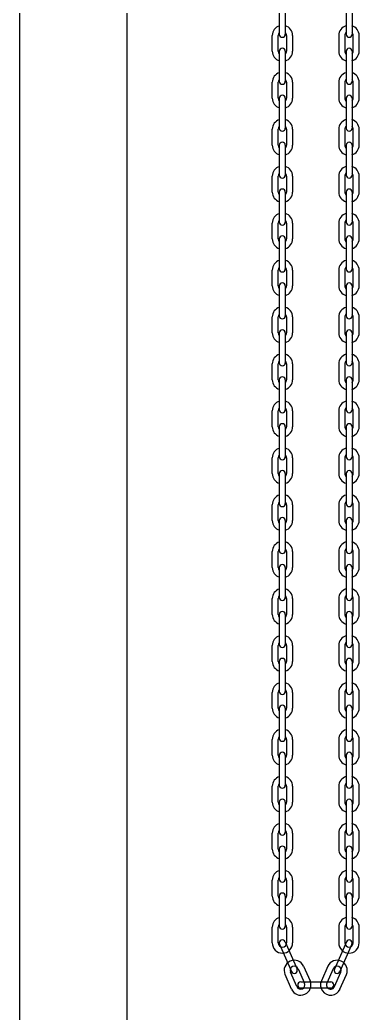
# Model space of a CAD drawing. Header units: millimetres. Extents: x 34479 to 326239, y 111570 to 168880.
# Drawn here: x 186612.9 to 186688.4, y 164262.1 to 164483 of the extents above; entities that cross this region are included whole.
import ezdxf

# ---------------------------------------------------------------- set-up
doc = ezdxf.new("R2010")
doc.units = ezdxf.units.MM
doc.header["$LTSCALE"] = 100
doc.header["$MEASUREMENT"] = 0
doc.layers.get('0').update_dxf_attribs({"linetype": 'CONTINUOUS'})
doc.layers.add('OHD Frame', color=2, linetype='CONTINUOUS')

msp = doc.modelspace()

# ---------------------------------------------------------------- linework, layer by layer
at = {"color": 3}
msp.add_line((186612.85, 163432.59, 0), (186612.85, 167289.71, 0), dxfattribs=at)
at = {"color": 7, "linetype": 'Continuous'}
for p, q in [((186670.61, 164486.4, 0), (186670.61, 164479.74, 0)), ((186671.94, 164486.4, 0), (186671.94, 164479.74, 0)), ((186685.48, 164486.4, 0), (186685.48, 164479.74, 0)), ((186686.82, 164486.4, 0), (186686.82, 164479.74, 0)), ((186669.04, 164475.97, 0), (186669.04, 164479.5, 0)), ((186670.38, 164475.97, 0), (186670.38, 164479.5, 0)), ((186672.24, 164479.5, 0), (186672.24, 164475.97, 0)), ((186673.58, 164479.5, 0), (186673.58, 164475.97, 0)), ((186683.85, 164479.5, 0), (186683.85, 164475.97, 0)), ((186685.18, 164479.5, 0), (186685.18, 164475.97, 0)), ((186687.05, 164475.97, 0), (186687.05, 164479.5, 0)), ((186688.38, 164475.97, 0), (186688.38, 164479.5, 0)), ((186670.61, 164475.97, 0), (186670.61, 164469.3, 0)), ((186670.61, 164475.97, 0), (186670.61, 164469.3, 0)), ((186671.94, 164475.97, 0), (186671.94, 164469.3, 0)), ((186671.94, 164475.97, 0), (186671.94, 164469.3, 0)), ((186685.48, 164475.97, 0), (186685.48, 164469.3, 0)), ((186685.48, 164475.97, 0), (186685.48, 164469.3, 0)), ((186686.82, 164475.97, 0), (186686.82, 164469.3, 0)), ((186686.82, 164475.97, 0), (186686.82, 164469.3, 0)), ((186669.04, 164465.54, 0), (186669.04, 164469.07, 0)), ((186670.38, 164465.54, 0), (186670.38, 164469.07, 0)), ((186672.24, 164469.07, 0), (186672.24, 164465.54, 0)), ((186673.58, 164469.07, 0), (186673.58, 164465.54, 0)), ((186683.85, 164469.07, 0), (186683.85, 164465.54, 0)), ((186685.18, 164469.07, 0), (186685.18, 164465.54, 0)), ((186687.05, 164465.54, 0), (186687.05, 164469.07, 0)), ((186688.38, 164465.54, 0), (186688.38, 164469.07, 0)), ((186670.61, 164465.54, 0), (186670.61, 164458.87, 0)), ((186671.94, 164465.54, 0), (186671.94, 164458.87, 0)), ((186685.48, 164465.54, 0), (186685.48, 164458.87, 0)), ((186686.82, 164465.54, 0), (186686.82, 164458.87, 0)), ((186669.04, 164455.1, 0), (186669.04, 164458.64, 0)), ((186670.38, 164455.1, 0), (186670.38, 164458.64, 0)), ((186672.24, 164458.64, 0), (186672.24, 164455.1, 0)), ((186673.58, 164458.64, 0), (186673.58, 164455.1, 0)), ((186683.85, 164458.64, 0), (186683.85, 164455.1, 0)), ((186685.18, 164458.64, 0), (186685.18, 164455.1, 0)), ((186687.05, 164455.1, 0), (186687.05, 164458.64, 0)), ((186688.38, 164455.1, 0), (186688.38, 164458.64, 0)), ((186670.61, 164455.1, 0), (186670.61, 164448.44, 0)), ((186671.94, 164455.1, 0), (186671.94, 164448.44, 0)), ((186685.48, 164455.1, 0), (186685.48, 164448.44, 0)), ((186686.82, 164455.1, 0), (186686.82, 164448.44, 0)), ((186669.04, 164444.67, 0), (186669.04, 164448.2, 0)), ((186670.38, 164444.67, 0), (186670.38, 164448.2, 0)), ((186672.24, 164448.2, 0), (186672.24, 164444.67, 0)), ((186673.58, 164448.2, 0), (186673.58, 164444.67, 0)), ((186683.85, 164448.2, 0), (186683.85, 164444.67, 0)), ((186685.18, 164448.2, 0), (186685.18, 164444.67, 0)), ((186687.05, 164444.67, 0), (186687.05, 164448.2, 0)), ((186688.38, 164444.67, 0), (186688.38, 164448.2, 0)), ((186670.61, 164444.67, 0), (186670.61, 164438, 0)), ((186671.94, 164444.67, 0), (186671.94, 164438, 0)), ((186685.48, 164444.67, 0), (186685.48, 164438, 0)), ((186686.82, 164444.67, 0), (186686.82, 164438, 0)), ((186669.04, 164434.24, 0), (186669.04, 164437.77, 0)), ((186670.38, 164434.24, 0), (186670.38, 164437.77, 0)), ((186672.24, 164437.77, 0), (186672.24, 164434.24, 0)), ((186673.58, 164437.77, 0), (186673.58, 164434.24, 0)), ((186683.85, 164437.77, 0), (186683.85, 164434.24, 0)), ((186685.18, 164437.77, 0), (186685.18, 164434.24, 0)), ((186687.05, 164434.24, 0), (186687.05, 164437.77, 0)), ((186688.38, 164434.24, 0), (186688.38, 164437.77, 0)), ((186670.61, 164434.24, 0), (186670.61, 164427.57, 0)), ((186671.94, 164434.24, 0), (186671.94, 164427.57, 0)), ((186685.48, 164434.24, 0), (186685.48, 164427.57, 0)), ((186686.82, 164434.24, 0), (186686.82, 164427.57, 0)), ((186669.04, 164423.8, 0), (186669.04, 164427.34, 0)), ((186670.38, 164423.8, 0), (186670.38, 164427.34, 0)), ((186672.24, 164427.34, 0), (186672.24, 164423.8, 0)), ((186673.58, 164427.34, 0), (186673.58, 164423.8, 0)), ((186683.85, 164427.34, 0), (186683.85, 164423.8, 0)), ((186685.18, 164427.34, 0), (186685.18, 164423.8, 0)), ((186687.05, 164423.8, 0), (186687.05, 164427.34, 0)), ((186688.38, 164423.8, 0), (186688.38, 164427.34, 0)), ((186670.61, 164423.8, 0), (186670.61, 164417.14, 0)), ((186671.94, 164423.8, 0), (186671.94, 164417.14, 0)), ((186685.48, 164423.8, 0), (186685.48, 164417.14, 0)), ((186686.82, 164423.8, 0), (186686.82, 164417.14, 0)), ((186669.04, 164413.37, 0), (186669.04, 164416.9, 0)), ((186670.38, 164413.37, 0), (186670.38, 164416.9, 0)), ((186672.24, 164416.9, 0), (186672.24, 164413.37, 0)), ((186673.58, 164416.9, 0), (186673.58, 164413.37, 0)), ((186683.85, 164416.9, 0), (186683.85, 164413.37, 0)), ((186685.18, 164416.9, 0), (186685.18, 164413.37, 0)), ((186687.05, 164413.37, 0), (186687.05, 164416.9, 0)), ((186688.38, 164413.37, 0), (186688.38, 164416.9, 0)), ((186670.61, 164413.37, 0), (186670.61, 164406.7, 0)), ((186671.94, 164413.37, 0), (186671.94, 164406.7, 0)), ((186685.48, 164413.37, 0), (186685.48, 164406.7, 0)), ((186686.82, 164413.37, 0), (186686.82, 164406.7, 0)), ((186669.04, 164402.94, 0), (186669.04, 164406.47, 0)), ((186670.38, 164402.94, 0), (186670.38, 164406.47, 0)), ((186672.24, 164406.47, 0), (186672.24, 164402.94, 0)), ((186673.58, 164406.47, 0), (186673.58, 164402.94, 0)), ((186683.85, 164406.47, 0), (186683.85, 164402.94, 0)), ((186685.18, 164406.47, 0), (186685.18, 164402.94, 0)), ((186687.05, 164402.94, 0), (186687.05, 164406.47, 0)), ((186688.38, 164402.94, 0), (186688.38, 164406.47, 0)), ((186670.61, 164402.94, 0), (186670.61, 164396.27, 0)), ((186671.94, 164402.94, 0), (186671.94, 164396.27, 0)), ((186685.48, 164402.94, 0), (186685.48, 164396.27, 0)), ((186686.82, 164402.94, 0), (186686.82, 164396.27, 0)), ((186669.04, 164392.5, 0), (186669.04, 164396.04, 0)), ((186670.38, 164392.5, 0), (186670.38, 164396.04, 0)), ((186672.24, 164396.04, 0), (186672.24, 164392.5, 0)), ((186673.58, 164396.04, 0), (186673.58, 164392.5, 0)), ((186683.85, 164396.04, 0), (186683.85, 164392.5, 0)), ((186685.18, 164396.04, 0), (186685.18, 164392.5, 0)), ((186687.05, 164392.5, 0), (186687.05, 164396.04, 0)), ((186688.38, 164392.5, 0), (186688.38, 164396.04, 0)), ((186670.61, 164392.5, 0), (186670.61, 164385.84, 0)), ((186671.94, 164392.5, 0), (186671.94, 164385.84, 0)), ((186685.48, 164392.5, 0), (186685.48, 164385.84, 0)), ((186686.82, 164392.5, 0), (186686.82, 164385.84, 0)), ((186669.04, 164382.07, 0), (186669.04, 164385.6, 0)), ((186670.38, 164382.07, 0), (186670.38, 164385.6, 0)), ((186672.24, 164385.6, 0), (186672.24, 164382.07, 0)), ((186673.58, 164385.6, 0), (186673.58, 164382.07, 0)), ((186683.85, 164385.6, 0), (186683.85, 164382.07, 0)), ((186685.18, 164385.6, 0), (186685.18, 164382.07, 0)), ((186687.05, 164382.07, 0), (186687.05, 164385.6, 0)), ((186688.38, 164382.07, 0), (186688.38, 164385.6, 0)), ((186670.61, 164382.07, 0), (186670.61, 164375.4, 0)), ((186671.94, 164382.07, 0), (186671.94, 164375.4, 0)), ((186685.48, 164382.07, 0), (186685.48, 164375.4, 0)), ((186686.82, 164382.07, 0), (186686.82, 164375.4, 0)), ((186669.04, 164371.64, 0), (186669.04, 164375.17, 0)), ((186670.38, 164371.64, 0), (186670.38, 164375.17, 0)), ((186672.24, 164375.17, 0), (186672.24, 164371.64, 0)), ((186673.58, 164375.17, 0), (186673.58, 164371.64, 0)), ((186683.85, 164375.17, 0), (186683.85, 164371.64, 0)), ((186685.18, 164375.17, 0), (186685.18, 164371.64, 0)), ((186687.05, 164371.64, 0), (186687.05, 164375.17, 0)), ((186688.38, 164371.64, 0), (186688.38, 164375.17, 0)), ((186670.61, 164371.64, 0), (186670.61, 164364.97, 0)), ((186671.94, 164371.64, 0), (186671.94, 164364.97, 0)), ((186685.48, 164371.64, 0), (186685.48, 164364.97, 0)), ((186686.82, 164371.64, 0), (186686.82, 164364.97, 0)), ((186669.04, 164361.2, 0), (186669.04, 164364.74, 0)), ((186670.38, 164361.2, 0), (186670.38, 164364.74, 0)), ((186672.24, 164364.74, 0), (186672.24, 164361.2, 0)), ((186673.58, 164364.74, 0), (186673.58, 164361.2, 0)), ((186683.85, 164364.74, 0), (186683.85, 164361.2, 0)), ((186685.18, 164364.74, 0), (186685.18, 164361.2, 0)), ((186687.05, 164361.2, 0), (186687.05, 164364.74, 0)), ((186688.38, 164361.2, 0), (186688.38, 164364.74, 0)), ((186670.61, 164361.2, 0), (186670.61, 164354.54, 0)), ((186671.94, 164361.2, 0), (186671.94, 164354.54, 0)), ((186685.48, 164361.2, 0), (186685.48, 164354.54, 0)), ((186686.82, 164361.2, 0), (186686.82, 164354.54, 0)), ((186669.04, 164350.77, 0), (186669.04, 164354.3, 0)), ((186669.04, 164350.77, 0), (186669.04, 164354.3, 0)), ((186670.38, 164350.77, 0), (186670.38, 164354.3, 0)), ((186670.38, 164350.77, 0), (186670.38, 164354.3, 0)), ((186672.24, 164354.3, 0), (186672.24, 164350.77, 0)), ((186672.24, 164354.3, 0), (186672.24, 164350.77, 0)), ((186673.58, 164354.3, 0), (186673.58, 164350.77, 0)), ((186673.58, 164354.3, 0), (186673.58, 164350.77, 0)), ((186683.85, 164354.3, 0), (186683.85, 164350.77, 0)), ((186683.85, 164354.3, 0), (186683.85, 164350.77, 0)), ((186685.18, 164354.3, 0), (186685.18, 164350.77, 0)), ((186685.18, 164354.3, 0), (186685.18, 164350.77, 0)), ((186687.05, 164350.77, 0), (186687.05, 164354.3, 0)), ((186687.05, 164350.77, 0), (186687.05, 164354.3, 0)), ((186688.38, 164350.77, 0), (186688.38, 164354.3, 0)), ((186688.38, 164350.77, 0), (186688.38, 164354.3, 0)), ((186670.61, 164350.77, 0), (186670.61, 164344.1, 0)), ((186670.61, 164350.77, 0), (186670.61, 164344.1, 0)), ((186671.94, 164350.77, 0), (186671.94, 164344.1, 0)), ((186671.94, 164350.77, 0), (186671.94, 164344.1, 0)), ((186685.48, 164350.77, 0), (186685.48, 164344.1, 0)), ((186685.48, 164350.77, 0), (186685.48, 164344.1, 0)), ((186686.82, 164350.77, 0), (186686.82, 164344.1, 0)), ((186686.82, 164350.77, 0), (186686.82, 164344.1, 0)), ((186669.04, 164340.34, 0), (186669.04, 164343.87, 0)), ((186670.38, 164340.34, 0), (186670.38, 164343.87, 0)), ((186672.24, 164343.87, 0), (186672.24, 164340.34, 0)), ((186673.58, 164343.87, 0), (186673.58, 164340.34, 0)), ((186683.85, 164343.87, 0), (186683.85, 164340.34, 0)), ((186685.18, 164343.87, 0), (186685.18, 164340.34, 0)), ((186687.05, 164340.34, 0), (186687.05, 164343.87, 0)), ((186688.38, 164340.34, 0), (186688.38, 164343.87, 0)), ((186670.61, 164340.34, 0), (186670.61, 164333.67, 0)), ((186671.94, 164340.34, 0), (186671.94, 164333.67, 0)), ((186685.48, 164340.34, 0), (186685.48, 164333.67, 0)), ((186686.82, 164340.34, 0), (186686.82, 164333.67, 0)), ((186669.04, 164329.9, 0), (186669.04, 164333.44, 0)), ((186670.38, 164329.9, 0), (186670.38, 164333.44, 0)), ((186672.24, 164333.44, 0), (186672.24, 164329.9, 0)), ((186673.58, 164333.44, 0), (186673.58, 164329.9, 0)), ((186683.85, 164333.44, 0), (186683.85, 164329.9, 0)), ((186685.18, 164333.44, 0), (186685.18, 164329.9, 0)), ((186687.05, 164329.9, 0), (186687.05, 164333.44, 0)), ((186688.38, 164329.9, 0), (186688.38, 164333.44, 0)), ((186670.61, 164329.9, 0), (186670.61, 164323.24, 0)), ((186671.94, 164329.9, 0), (186671.94, 164323.24, 0)), ((186685.48, 164329.9, 0), (186685.48, 164323.24, 0)), ((186686.82, 164329.9, 0), (186686.82, 164323.24, 0)), ((186669.04, 164319.47, 0), (186669.04, 164323, 0)), ((186670.38, 164319.47, 0), (186670.38, 164323, 0)), ((186672.24, 164323, 0), (186672.24, 164319.47, 0)), ((186673.58, 164323, 0), (186673.58, 164319.47, 0)), ((186683.85, 164323, 0), (186683.85, 164319.47, 0)), ((186685.18, 164323, 0), (186685.18, 164319.47, 0)), ((186687.05, 164319.47, 0), (186687.05, 164323, 0)), ((186688.38, 164319.47, 0), (186688.38, 164323, 0)), ((186670.61, 164319.47, 0), (186670.61, 164312.8, 0)), ((186671.94, 164319.47, 0), (186671.94, 164312.8, 0)), ((186685.48, 164319.47, 0), (186685.48, 164312.8, 0)), ((186686.82, 164319.47, 0), (186686.82, 164312.8, 0)), ((186669.04, 164309.04, 0), (186669.04, 164312.57, 0)), ((186670.38, 164309.04, 0), (186670.38, 164312.57, 0)), ((186672.24, 164312.57, 0), (186672.24, 164309.04, 0)), ((186673.58, 164312.57, 0), (186673.58, 164309.04, 0)), ((186683.85, 164312.57, 0), (186683.85, 164309.04, 0)), ((186685.18, 164312.57, 0), (186685.18, 164309.04, 0)), ((186687.05, 164309.04, 0), (186687.05, 164312.57, 0)), ((186688.38, 164309.04, 0), (186688.38, 164312.57, 0)), ((186670.61, 164309.04, 0), (186670.61, 164302.37, 0)), ((186671.94, 164309.04, 0), (186671.94, 164302.37, 0)), ((186685.48, 164309.04, 0), (186685.48, 164302.37, 0)), ((186686.82, 164309.04, 0), (186686.82, 164302.37, 0)), ((186669.04, 164298.6, 0), (186669.04, 164302.14, 0)), ((186670.38, 164298.6, 0), (186670.38, 164302.14, 0)), ((186672.24, 164302.14, 0), (186672.24, 164298.6, 0)), ((186673.58, 164302.14, 0), (186673.58, 164298.6, 0)), ((186683.85, 164302.14, 0), (186683.85, 164298.6, 0)), ((186685.18, 164302.14, 0), (186685.18, 164298.6, 0)), ((186687.05, 164298.6, 0), (186687.05, 164302.14, 0)), ((186688.38, 164298.6, 0), (186688.38, 164302.14, 0)), ((186670.61, 164298.6, 0), (186670.61, 164291.94, 0)), ((186671.94, 164298.6, 0), (186671.94, 164291.94, 0)), ((186685.48, 164298.6, 0), (186685.48, 164291.94, 0)), ((186686.82, 164298.6, 0), (186686.82, 164291.94, 0)), ((186669.04, 164288.17, 0), (186669.04, 164291.7, 0)), ((186670.38, 164288.17, 0), (186670.38, 164291.7, 0)), ((186672.24, 164291.7, 0), (186672.24, 164288.17, 0)), ((186673.58, 164291.7, 0), (186673.58, 164288.17, 0)), ((186683.85, 164291.7, 0), (186683.85, 164288.17, 0)), ((186685.18, 164291.7, 0), (186685.18, 164288.17, 0)), ((186687.05, 164288.17, 0), (186687.05, 164291.7, 0)), ((186688.38, 164288.17, 0), (186688.38, 164291.7, 0)), ((186670.61, 164288.17, 0), (186670.61, 164281.5, 0)), ((186671.94, 164288.17, 0), (186671.94, 164281.5, 0)), ((186685.48, 164288.17, 0), (186685.48, 164281.5, 0)), ((186686.82, 164288.17, 0), (186686.82, 164281.5, 0)), ((186669.04, 164277.74, 0), (186669.04, 164281.27, 0)), ((186670.38, 164277.74, 0), (186670.38, 164281.27, 0)), ((186672.24, 164281.27, 0), (186672.24, 164277.74, 0)), ((186673.58, 164281.27, 0), (186673.58, 164277.74, 0)), ((186683.85, 164281.27, 0), (186683.85, 164277.74, 0)), ((186685.18, 164281.27, 0), (186685.18, 164277.74, 0)), ((186687.05, 164277.74, 0), (186687.05, 164281.27, 0)), ((186688.38, 164277.74, 0), (186688.38, 164281.27, 0)), ((186670.67, 164277.47, 0), (186673.34, 164271.36, 0)), ((186670.67, 164277.47, 0), (186673.34, 164271.36, 0)), ((186671.89, 164278, 0), (186674.56, 164271.89, 0)), ((186671.89, 164278, 0), (186674.56, 164271.89, 0)), ((186685.54, 164278, 0), (186682.87, 164271.89, 0)), ((186686.76, 164277.47, 0), (186684.09, 164271.36, 0)), ((186674.8, 164272.01, 0), (186676.23, 164268.78, 0)), ((186676.02, 164272.55, 0), (186677.45, 164269.32, 0)), ((186681.41, 164272.55, 0), (186679.98, 164269.32, 0)), ((186682.63, 164272.01, 0), (186681.2, 164268.78, 0)), ((186673.31, 164267.48, 0), (186671.88, 164270.71, 0)), ((186674.53, 164268.02, 0), (186673.09, 164271.25, 0)), ((186682.9, 164268.02, 0), (186684.34, 164271.25, 0)), ((186684.12, 164267.48, 0), (186685.55, 164270.71, 0)), ((186675.38, 164269.06, 0), (186682.05, 164269.06, 0)), ((186675.38, 164269.06, 0), (186682.05, 164269.06, 0)), ((186675.38, 164267.73, 0), (186682.05, 164267.73, 0)), ((186675.38, 164267.73, 0), (186682.05, 164267.73, 0))]:
    msp.add_line(p, q, dxfattribs=at)
for centre, radius, start, end in [((186671.28, 164479.5, 0), 2.23, 106.4768, 180), ((186671.34, 164479.5, 0), 2.23, 0, 73.5232), ((186686.08, 164479.5, 0), 2.23, 106.4768, 180), ((186686.15, 164479.5, 0), 2.23, 0, 73.5232), ((186671.28, 164479.5, 0), 0.9, 134.9422, 180), ((186671.28, 164479.74, 0), 0.667, 180, 0), ((186671.34, 164479.5, 0), 0.9, 0, 45.0578), ((186686.08, 164479.5, 0), 0.9, 134.9422, 180), ((186686.15, 164479.74, 0), 0.667, 180, 0), ((186686.15, 164479.5, 0), 0.9, 0, 45.0578), ((186671.28, 164475.97, 0), 2.23, 180, 253.5232), ((186671.28, 164475.97, 0), 0.9, 180, 225.0578), ((186671.28, 164475.97, 0), 0.667, 0, 180), ((186671.28, 164475.97, 0), 0.667, 0, 180), ((186671.34, 164475.97, 0), 2.23, 286.4768, 0), ((186671.34, 164475.97, 0), 0.9, 314.9422, 0), ((186686.08, 164475.97, 0), 2.23, 180, 253.5232), ((186686.08, 164475.97, 0), 0.9, 180, 225.0578), ((186686.15, 164475.97, 0), 0.667, 0, 180), ((186686.15, 164475.97, 0), 0.667, 0, 180), ((186686.15, 164475.97, 0), 2.23, 286.4768, 0), ((186686.15, 164475.97, 0), 0.9, 314.9422, 0), ((186671.28, 164469.07, 0), 2.23, 106.4768, 180), ((186671.34, 164469.07, 0), 2.23, 0, 73.5232), ((186686.08, 164469.07, 0), 2.23, 106.4768, 180), ((186686.15, 164469.07, 0), 2.23, 0, 73.5232), ((186671.28, 164469.07, 0), 0.9, 134.9422, 180), ((186671.28, 164469.3, 0), 0.667, 180, 0), ((186671.28, 164469.3, 0), 0.667, 180, 0), ((186671.34, 164469.07, 0), 0.9, 0, 45.0578), ((186686.08, 164469.07, 0), 0.9, 134.9422, 180), ((186686.15, 164469.3, 0), 0.667, 180, 0), ((186686.15, 164469.3, 0), 0.667, 180, 0), ((186686.15, 164469.07, 0), 0.9, 0, 45.0578), ((186671.28, 164465.54, 0), 0.667, 0, 180), ((186686.15, 164465.54, 0), 0.667, 0, 180), ((186671.28, 164465.54, 0), 2.23, 180, 253.5232), ((186671.28, 164465.54, 0), 0.9, 180, 225.0578), ((186671.34, 164465.54, 0), 2.23, 286.4768, 0), ((186671.34, 164465.54, 0), 0.9, 314.9422, 0), ((186686.08, 164465.54, 0), 2.23, 180, 253.5232), ((186686.08, 164465.54, 0), 0.9, 180, 225.0578), ((186686.15, 164465.54, 0), 2.23, 286.4768, 0), ((186686.15, 164465.54, 0), 0.9, 314.9422, 0), ((186671.28, 164458.64, 0), 2.23, 106.4768, 180), ((186671.34, 164458.64, 0), 2.23, 0, 73.5232), ((186686.08, 164458.64, 0), 2.23, 106.4768, 180), ((186686.15, 164458.64, 0), 2.23, 0, 73.5232), ((186671.28, 164458.64, 0), 0.9, 134.9422, 180), ((186671.28, 164458.87, 0), 0.667, 180, 0), ((186671.34, 164458.64, 0), 0.9, 0, 45.0578), ((186686.08, 164458.64, 0), 0.9, 134.9422, 180), ((186686.15, 164458.87, 0), 0.667, 180, 0), ((186686.15, 164458.64, 0), 0.9, 0, 45.0578), ((186671.28, 164455.1, 0), 2.23, 180, 253.5232), ((186671.28, 164455.1, 0), 0.9, 180, 225.0578), ((186671.28, 164455.1, 0), 0.667, 0, 180), ((186671.34, 164455.1, 0), 2.23, 286.4768, 0), ((186671.34, 164455.1, 0), 0.9, 314.9422, 0), ((186686.08, 164455.1, 0), 2.23, 180, 253.5232), ((186686.08, 164455.1, 0), 0.9, 180, 225.0578), ((186686.15, 164455.1, 0), 0.667, 0, 180), ((186686.15, 164455.1, 0), 2.23, 286.4768, 0), ((186686.15, 164455.1, 0), 0.9, 314.9422, 0), ((186671.28, 164448.2, 0), 2.23, 106.4768, 180), ((186671.28, 164448.2, 0), 0.9, 134.9422, 180), ((186671.28, 164448.44, 0), 0.667, 180, 0), ((186671.34, 164448.2, 0), 2.23, 0, 73.5232), ((186671.34, 164448.2, 0), 0.9, 0, 45.0578), ((186686.08, 164448.2, 0), 2.23, 106.4768, 180), ((186686.08, 164448.2, 0), 0.9, 134.9422, 180), ((186686.15, 164448.44, 0), 0.667, 180, 0), ((186686.15, 164448.2, 0), 2.23, 0, 73.5232), ((186686.15, 164448.2, 0), 0.9, 0, 45.0578), ((186671.28, 164444.67, 0), 2.23, 180, 253.5232), ((186671.28, 164444.67, 0), 0.9, 180, 225.0578), ((186671.28, 164444.67, 0), 0.667, 0, 180), ((186671.34, 164444.67, 0), 2.23, 286.4768, 0), ((186671.34, 164444.67, 0), 0.9, 314.9422, 0), ((186686.08, 164444.67, 0), 2.23, 180, 253.5232), ((186686.08, 164444.67, 0), 0.9, 180, 225.0578), ((186686.15, 164444.67, 0), 0.667, 0, 180), ((186686.15, 164444.67, 0), 2.23, 286.4768, 0), ((186686.15, 164444.67, 0), 0.9, 314.9422, 0), ((186671.28, 164437.77, 0), 2.23, 106.4768, 180), ((186671.34, 164437.77, 0), 2.23, 0, 73.5232), ((186686.08, 164437.77, 0), 2.23, 106.4768, 180), ((186686.15, 164437.77, 0), 2.23, 0, 73.5232), ((186671.28, 164437.77, 0), 0.9, 134.9422, 180), ((186671.28, 164438, 0), 0.667, 180, 0), ((186671.34, 164437.77, 0), 0.9, 0, 45.0578), ((186686.08, 164437.77, 0), 0.9, 134.9422, 180), ((186686.15, 164438, 0), 0.667, 180, 0), ((186686.15, 164437.77, 0), 0.9, 0, 45.0578), ((186671.28, 164434.24, 0), 2.23, 180, 253.5232), ((186671.28, 164434.24, 0), 0.9, 180, 225.0578), ((186671.28, 164434.24, 0), 0.667, 0, 180), ((186671.34, 164434.24, 0), 2.23, 286.4768, 0), ((186671.34, 164434.24, 0), 0.9, 314.9422, 0), ((186686.08, 164434.24, 0), 2.23, 180, 253.5232), ((186686.08, 164434.24, 0), 0.9, 180, 225.0578), ((186686.15, 164434.24, 0), 0.667, 0, 180), ((186686.15, 164434.24, 0), 2.23, 286.4768, 0), ((186686.15, 164434.24, 0), 0.9, 314.9422, 0), ((186671.28, 164427.34, 0), 2.23, 106.4768, 180), ((186671.34, 164427.34, 0), 2.23, 0, 73.5232), ((186686.08, 164427.34, 0), 2.23, 106.4768, 180), ((186686.15, 164427.34, 0), 2.23, 0, 73.5232), ((186671.28, 164427.34, 0), 0.9, 134.9422, 180), ((186671.28, 164427.57, 0), 0.667, 180, 0), ((186671.34, 164427.34, 0), 0.9, 0, 45.0578), ((186686.08, 164427.34, 0), 0.9, 134.9422, 180), ((186686.15, 164427.57, 0), 0.667, 180, 0), ((186686.15, 164427.34, 0), 0.9, 0, 45.0578), ((186671.28, 164423.8, 0), 0.667, 0, 180), ((186686.15, 164423.8, 0), 0.667, 0, 180), ((186671.28, 164423.8, 0), 2.23, 180, 253.5232), ((186671.28, 164423.8, 0), 0.9, 180, 225.0578), ((186671.34, 164423.8, 0), 2.23, 286.4768, 0), ((186671.34, 164423.8, 0), 0.9, 314.9422, 0), ((186686.08, 164423.8, 0), 2.23, 180, 253.5232), ((186686.08, 164423.8, 0), 0.9, 180, 225.0578), ((186686.15, 164423.8, 0), 2.23, 286.4768, 0), ((186686.15, 164423.8, 0), 0.9, 314.9422, 0), ((186671.28, 164416.9, 0), 2.23, 106.4768, 180), ((186671.28, 164416.9, 0), 0.9, 134.9422, 180), ((186671.34, 164416.9, 0), 2.23, 0, 73.5232), ((186671.34, 164416.9, 0), 0.9, 0, 45.0578), ((186686.08, 164416.9, 0), 2.23, 106.4768, 180), ((186686.08, 164416.9, 0), 0.9, 134.9422, 180), ((186686.15, 164416.9, 0), 2.23, 0, 73.5232), ((186686.15, 164416.9, 0), 0.9, 0, 45.0578), ((186671.28, 164417.14, 0), 0.667, 180, 0), ((186686.15, 164417.14, 0), 0.667, 180, 0), ((186671.28, 164413.37, 0), 2.23, 180, 253.5232), ((186671.28, 164413.37, 0), 0.9, 180, 225.0578), ((186671.28, 164413.37, 0), 0.667, 0, 180), ((186671.34, 164413.37, 0), 2.23, 286.4768, 0), ((186671.34, 164413.37, 0), 0.9, 314.9422, 0), ((186686.08, 164413.37, 0), 2.23, 180, 253.5232), ((186686.08, 164413.37, 0), 0.9, 180, 225.0578), ((186686.15, 164413.37, 0), 0.667, 0, 180), ((186686.15, 164413.37, 0), 2.23, 286.4768, 0), ((186686.15, 164413.37, 0), 0.9, 314.9422, 0), ((186671.28, 164406.47, 0), 2.23, 106.4768, 180), ((186671.28, 164406.47, 0), 0.9, 134.9422, 180), ((186671.28, 164406.7, 0), 0.667, 180, 0), ((186671.34, 164406.47, 0), 2.23, 0, 73.5232), ((186671.34, 164406.47, 0), 0.9, 0, 45.0578), ((186686.08, 164406.47, 0), 2.23, 106.4768, 180), ((186686.08, 164406.47, 0), 0.9, 134.9422, 180), ((186686.15, 164406.7, 0), 0.667, 180, 0), ((186686.15, 164406.47, 0), 2.23, 0, 73.5232), ((186686.15, 164406.47, 0), 0.9, 0, 45.0578), ((186671.28, 164402.94, 0), 2.23, 180, 253.5232), ((186671.28, 164402.94, 0), 0.9, 180, 225.0578), ((186671.28, 164402.94, 0), 0.667, 0, 180), ((186671.34, 164402.94, 0), 2.23, 286.4768, 0), ((186671.34, 164402.94, 0), 0.9, 314.9422, 0), ((186686.08, 164402.94, 0), 2.23, 180, 253.5232), ((186686.08, 164402.94, 0), 0.9, 180, 225.0578), ((186686.15, 164402.94, 0), 0.667, 0, 180), ((186686.15, 164402.94, 0), 2.23, 286.4768, 0), ((186686.15, 164402.94, 0), 0.9, 314.9422, 0), ((186671.28, 164396.04, 0), 2.23, 106.4768, 180), ((186671.34, 164396.04, 0), 2.23, 0, 73.5232), ((186686.08, 164396.04, 0), 2.23, 106.4768, 180), ((186686.15, 164396.04, 0), 2.23, 0, 73.5232), ((186671.28, 164396.04, 0), 0.9, 134.9422, 180), ((186671.28, 164396.27, 0), 0.667, 180, 0), ((186671.34, 164396.04, 0), 0.9, 0, 45.0578), ((186686.08, 164396.04, 0), 0.9, 134.9422, 180), ((186686.15, 164396.27, 0), 0.667, 180, 0), ((186686.15, 164396.04, 0), 0.9, 0, 45.0578), ((186671.28, 164392.5, 0), 2.23, 180, 253.5232), ((186671.28, 164392.5, 0), 0.9, 180, 225.0578), ((186671.28, 164392.5, 0), 0.667, 0, 180), ((186671.34, 164392.5, 0), 2.23, 286.4768, 0), ((186671.34, 164392.5, 0), 0.9, 314.9422, 0), ((186686.08, 164392.5, 0), 2.23, 180, 253.5232), ((186686.08, 164392.5, 0), 0.9, 180, 225.0578), ((186686.15, 164392.5, 0), 0.667, 0, 180), ((186686.15, 164392.5, 0), 2.23, 286.4768, 0), ((186686.15, 164392.5, 0), 0.9, 314.9422, 0), ((186671.28, 164385.6, 0), 2.23, 106.4768, 180), ((186671.34, 164385.6, 0), 2.23, 0, 73.5232), ((186686.08, 164385.6, 0), 2.23, 106.4768, 180), ((186686.15, 164385.6, 0), 2.23, 0, 73.5232), ((186671.28, 164385.6, 0), 0.9, 134.9422, 180), ((186671.28, 164385.84, 0), 0.667, 180, 0), ((186671.34, 164385.6, 0), 0.9, 0, 45.0578), ((186686.08, 164385.6, 0), 0.9, 134.9422, 180), ((186686.15, 164385.84, 0), 0.667, 180, 0), ((186686.15, 164385.6, 0), 0.9, 0, 45.0578), ((186671.28, 164382.07, 0), 0.667, 0, 180), ((186686.15, 164382.07, 0), 0.667, 0, 180), ((186671.28, 164382.07, 0), 2.23, 180, 253.5232), ((186671.28, 164382.07, 0), 0.9, 180, 225.0578), ((186671.34, 164382.07, 0), 2.23, 286.4768, 0), ((186671.34, 164382.07, 0), 0.9, 314.9422, 0), ((186686.08, 164382.07, 0), 2.23, 180, 253.5232), ((186686.08, 164382.07, 0), 0.9, 180, 225.0578), ((186686.15, 164382.07, 0), 2.23, 286.4768, 0), ((186686.15, 164382.07, 0), 0.9, 314.9422, 0), ((186671.28, 164375.17, 0), 2.23, 106.4768, 180), ((186671.28, 164375.17, 0), 0.9, 134.9422, 180), ((186671.34, 164375.17, 0), 2.23, 0, 73.5232), ((186671.34, 164375.17, 0), 0.9, 0, 45.0578), ((186686.08, 164375.17, 0), 2.23, 106.4768, 180), ((186686.08, 164375.17, 0), 0.9, 134.9422, 180), ((186686.15, 164375.17, 0), 2.23, 0, 73.5232), ((186686.15, 164375.17, 0), 0.9, 0, 45.0578), ((186671.28, 164375.4, 0), 0.667, 180, 0), ((186686.15, 164375.4, 0), 0.667, 180, 0), ((186671.28, 164371.64, 0), 2.23, 180, 253.5232), ((186671.28, 164371.64, 0), 0.9, 180, 225.0578), ((186671.28, 164371.64, 0), 0.667, 0, 180), ((186671.34, 164371.64, 0), 2.23, 286.4768, 0), ((186671.34, 164371.64, 0), 0.9, 314.9422, 0), ((186686.08, 164371.64, 0), 2.23, 180, 253.5232), ((186686.08, 164371.64, 0), 0.9, 180, 225.0578), ((186686.15, 164371.64, 0), 0.667, 0, 180), ((186686.15, 164371.64, 0), 2.23, 286.4768, 0), ((186686.15, 164371.64, 0), 0.9, 314.9422, 0), ((186671.28, 164364.74, 0), 2.23, 106.4768, 180), ((186671.34, 164364.74, 0), 2.23, 0, 73.5232), ((186686.08, 164364.74, 0), 2.23, 106.4768, 180), ((186686.15, 164364.74, 0), 2.23, 0, 73.5232), ((186671.28, 164364.74, 0), 0.9, 134.9422, 180), ((186671.28, 164364.97, 0), 0.667, 180, 0), ((186671.34, 164364.74, 0), 0.9, 0, 45.0578), ((186686.08, 164364.74, 0), 0.9, 134.9422, 180), ((186686.15, 164364.97, 0), 0.667, 180, 0), ((186686.15, 164364.74, 0), 0.9, 0, 45.0578), ((186671.28, 164361.2, 0), 2.23, 180, 253.5232), ((186671.28, 164361.2, 0), 0.9, 180, 225.0578), ((186671.28, 164361.2, 0), 0.667, 0, 180), ((186671.34, 164361.2, 0), 2.23, 286.4768, 0), ((186671.34, 164361.2, 0), 0.9, 314.9422, 0), ((186686.08, 164361.2, 0), 2.23, 180, 253.5232), ((186686.08, 164361.2, 0), 0.9, 180, 225.0578), ((186686.15, 164361.2, 0), 0.667, 0, 180), ((186686.15, 164361.2, 0), 2.23, 286.4768, 0), ((186686.15, 164361.2, 0), 0.9, 314.9422, 0), ((186671.28, 164354.3, 0), 2.23, 106.4768, 180), ((186671.34, 164354.3, 0), 2.23, 0, 73.5232), ((186686.08, 164354.3, 0), 2.23, 106.4768, 180), ((186686.15, 164354.3, 0), 2.23, 0, 73.5232), ((186671.28, 164354.3, 0), 0.9, 134.9422, 180), ((186671.28, 164354.3, 0), 0.9, 134.9422, 180), ((186671.28, 164354.54, 0), 0.667, 180, 0), ((186671.28, 164354.54, 0), 0.667, 180, 0), ((186671.34, 164354.3, 0), 0.9, 0, 45.0578), ((186671.34, 164354.3, 0), 0.9, 0, 45.0578), ((186686.08, 164354.3, 0), 0.9, 134.9422, 180), ((186686.08, 164354.3, 0), 0.9, 134.9422, 180), ((186686.15, 164354.54, 0), 0.667, 180, 0), ((186686.15, 164354.54, 0), 0.667, 180, 0), ((186686.15, 164354.3, 0), 0.9, 0, 45.0578), ((186686.15, 164354.3, 0), 0.9, 0, 45.0578), ((186671.28, 164350.77, 0), 0.667, 0, 180), ((186671.28, 164350.77, 0), 0.667, 0, 180), ((186686.15, 164350.77, 0), 0.667, 0, 180), ((186686.15, 164350.77, 0), 0.667, 0, 180), ((186671.28, 164350.77, 0), 2.23, 180, 253.5232), ((186671.28, 164350.77, 0), 2.23, 180, 253.5232), ((186671.28, 164350.77, 0), 0.9, 180, 225.0578), ((186671.28, 164350.77, 0), 0.9, 180, 225.0578), ((186671.34, 164350.77, 0), 2.23, 286.4768, 0), ((186671.34, 164350.77, 0), 0.9, 314.9422, 0), ((186671.34, 164350.77, 0), 2.23, 286.4768, 0), ((186671.34, 164350.77, 0), 0.9, 314.9422, 0), ((186686.08, 164350.77, 0), 2.23, 180, 253.5232), ((186686.08, 164350.77, 0), 2.23, 180, 253.5232), ((186686.08, 164350.77, 0), 0.9, 180, 225.0578), ((186686.08, 164350.77, 0), 0.9, 180, 225.0578), ((186686.15, 164350.77, 0), 2.23, 286.4768, 0), ((186686.15, 164350.77, 0), 0.9, 314.9422, 0), ((186686.15, 164350.77, 0), 2.23, 286.4768, 0), ((186686.15, 164350.77, 0), 0.9, 314.9422, 0), ((186671.28, 164343.87, 0), 2.23, 106.4768, 180), ((186671.34, 164343.87, 0), 2.23, 0, 73.5232), ((186686.08, 164343.87, 0), 2.23, 106.4768, 180), ((186686.15, 164343.87, 0), 2.23, 0, 73.5232), ((186671.28, 164343.87, 0), 0.9, 134.9422, 180), ((186671.28, 164344.1, 0), 0.667, 180, 0), ((186671.28, 164344.1, 0), 0.667, 180, 0), ((186671.34, 164343.87, 0), 0.9, 0, 45.0578), ((186686.08, 164343.87, 0), 0.9, 134.9422, 180), ((186686.15, 164344.1, 0), 0.667, 180, 0), ((186686.15, 164344.1, 0), 0.667, 180, 0), ((186686.15, 164343.87, 0), 0.9, 0, 45.0578), ((186671.28, 164340.34, 0), 2.23, 180, 253.5232), ((186671.28, 164340.34, 0), 2.23, 180, 253.5232), ((186671.28, 164340.34, 0), 0.9, 180, 225.0578), ((186671.28, 164340.34, 0), 0.9, 180, 225.0578), ((186671.28, 164340.34, 0), 0.667, 0, 180), ((186671.28, 164340.34, 0), 0.667, 0, 180), ((186671.34, 164340.34, 0), 2.23, 286.4768, 0), ((186671.34, 164340.34, 0), 0.9, 314.9422, 0), ((186671.34, 164340.34, 0), 2.23, 286.4768, 0), ((186671.34, 164340.34, 0), 0.9, 314.9422, 0), ((186686.08, 164340.34, 0), 2.23, 180, 253.5232), ((186686.08, 164340.34, 0), 2.23, 180, 253.5232), ((186686.08, 164340.34, 0), 0.9, 180, 225.0578), ((186686.08, 164340.34, 0), 0.9, 180, 225.0578), ((186686.15, 164340.34, 0), 0.667, 0, 180), ((186686.15, 164340.34, 0), 0.667, 0, 180), ((186686.15, 164340.34, 0), 2.23, 286.4768, 0), ((186686.15, 164340.34, 0), 0.9, 314.9422, 0), ((186686.15, 164340.34, 0), 2.23, 286.4768, 0), ((186686.15, 164340.34, 0), 0.9, 314.9422, 0), ((186671.28, 164333.44, 0), 2.23, 106.4768, 180), ((186671.28, 164333.44, 0), 0.9, 134.9422, 180), ((186671.28, 164333.67, 0), 0.667, 180, 0), ((186671.34, 164333.44, 0), 2.23, 0, 73.5232), ((186671.34, 164333.44, 0), 0.9, 0, 45.0578), ((186686.08, 164333.44, 0), 2.23, 106.4768, 180), ((186686.08, 164333.44, 0), 0.9, 134.9422, 180), ((186686.15, 164333.67, 0), 0.667, 180, 0), ((186686.15, 164333.44, 0), 2.23, 0, 73.5232), ((186686.15, 164333.44, 0), 0.9, 0, 45.0578), ((186671.28, 164329.9, 0), 2.23, 180, 253.5232), ((186671.28, 164329.9, 0), 0.9, 180, 225.0578), ((186671.28, 164329.9, 0), 0.667, 0, 180), ((186671.34, 164329.9, 0), 2.23, 286.4768, 0), ((186671.34, 164329.9, 0), 0.9, 314.9422, 0), ((186686.08, 164329.9, 0), 2.23, 180, 253.5232), ((186686.08, 164329.9, 0), 0.9, 180, 225.0578), ((186686.15, 164329.9, 0), 0.667, 0, 180), ((186686.15, 164329.9, 0), 2.23, 286.4768, 0), ((186686.15, 164329.9, 0), 0.9, 314.9422, 0), ((186671.28, 164323, 0), 2.23, 106.4768, 180), ((186671.34, 164323, 0), 2.23, 0, 73.5232), ((186686.08, 164323, 0), 2.23, 106.4768, 180), ((186686.15, 164323, 0), 2.23, 0, 73.5232), ((186671.28, 164323, 0), 0.9, 134.9422, 180), ((186671.28, 164323.24, 0), 0.667, 180, 0), ((186671.34, 164323, 0), 0.9, 0, 45.0578), ((186686.08, 164323, 0), 0.9, 134.9422, 180), ((186686.15, 164323.24, 0), 0.667, 180, 0), ((186686.15, 164323, 0), 0.9, 0, 45.0578), ((186671.28, 164319.47, 0), 2.23, 180, 253.5232), ((186671.28, 164319.47, 0), 0.9, 180, 225.0578), ((186671.28, 164319.47, 0), 0.667, 0, 180), ((186671.34, 164319.47, 0), 2.23, 286.4768, 0), ((186671.34, 164319.47, 0), 0.9, 314.9422, 0), ((186686.08, 164319.47, 0), 2.23, 180, 253.5232), ((186686.08, 164319.47, 0), 0.9, 180, 225.0578), ((186686.15, 164319.47, 0), 0.667, 0, 180), ((186686.15, 164319.47, 0), 2.23, 286.4768, 0), ((186686.15, 164319.47, 0), 0.9, 314.9422, 0), ((186671.28, 164312.57, 0), 2.23, 106.4768, 180), ((186671.34, 164312.57, 0), 2.23, 0, 73.5232), ((186686.08, 164312.57, 0), 2.23, 106.4768, 180), ((186686.15, 164312.57, 0), 2.23, 0, 73.5232), ((186671.28, 164312.57, 0), 0.9, 134.9422, 180), ((186671.28, 164312.8, 0), 0.667, 180, 0), ((186671.34, 164312.57, 0), 0.9, 0, 45.0578), ((186686.08, 164312.57, 0), 0.9, 134.9422, 180), ((186686.15, 164312.8, 0), 0.667, 180, 0), ((186686.15, 164312.57, 0), 0.9, 0, 45.0578), ((186671.28, 164309.04, 0), 0.667, 0, 180), ((186686.15, 164309.04, 0), 0.667, 0, 180), ((186671.28, 164309.04, 0), 2.23, 180, 253.5232), ((186671.28, 164309.04, 0), 0.9, 180, 225.0578), ((186671.34, 164309.04, 0), 2.23, 286.4768, 0), ((186671.34, 164309.04, 0), 0.9, 314.9422, 0), ((186686.08, 164309.04, 0), 2.23, 180, 253.5232), ((186686.08, 164309.04, 0), 0.9, 180, 225.0578), ((186686.15, 164309.04, 0), 2.23, 286.4768, 0), ((186686.15, 164309.04, 0), 0.9, 314.9422, 0), ((186671.28, 164302.14, 0), 2.23, 106.4768, 180), ((186671.28, 164302.14, 0), 0.9, 134.9422, 180), ((186671.34, 164302.14, 0), 2.23, 0, 73.5232), ((186671.34, 164302.14, 0), 0.9, 0, 45.0578), ((186686.08, 164302.14, 0), 2.23, 106.4768, 180), ((186686.08, 164302.14, 0), 0.9, 134.9422, 180), ((186686.15, 164302.14, 0), 2.23, 0, 73.5232), ((186686.15, 164302.14, 0), 0.9, 0, 45.0578), ((186671.28, 164302.37, 0), 0.667, 180, 0), ((186686.15, 164302.37, 0), 0.667, 180, 0), ((186671.28, 164298.6, 0), 2.23, 180, 253.5232), ((186671.28, 164298.6, 0), 0.9, 180, 225.0578), ((186671.28, 164298.6, 0), 0.667, 0, 180), ((186671.34, 164298.6, 0), 2.23, 286.4768, 0), ((186671.34, 164298.6, 0), 0.9, 314.9422, 0), ((186686.08, 164298.6, 0), 2.23, 180, 253.5232), ((186686.08, 164298.6, 0), 0.9, 180, 225.0578), ((186686.15, 164298.6, 0), 0.667, 0, 180), ((186686.15, 164298.6, 0), 2.23, 286.4768, 0), ((186686.15, 164298.6, 0), 0.9, 314.9422, 0), ((186671.28, 164291.7, 0), 2.23, 106.4768, 180), ((186671.28, 164291.7, 0), 0.9, 134.9422, 180), ((186671.28, 164291.94, 0), 0.667, 180, 0), ((186671.34, 164291.7, 0), 2.23, 0, 73.5232), ((186671.34, 164291.7, 0), 0.9, 0, 45.0578), ((186686.08, 164291.7, 0), 2.23, 106.4768, 180), ((186686.08, 164291.7, 0), 0.9, 134.9422, 180), ((186686.15, 164291.94, 0), 0.667, 180, 0), ((186686.15, 164291.7, 0), 2.23, 0, 73.5232), ((186686.15, 164291.7, 0), 0.9, 0, 45.0578), ((186671.28, 164288.17, 0), 2.23, 180, 253.5232), ((186671.28, 164288.17, 0), 0.9, 180, 225.0578), ((186671.28, 164288.17, 0), 0.667, 0, 180), ((186671.34, 164288.17, 0), 2.23, 286.4768, 0), ((186671.34, 164288.17, 0), 0.9, 314.9422, 0), ((186686.08, 164288.17, 0), 2.23, 180, 253.5232), ((186686.08, 164288.17, 0), 0.9, 180, 225.0578), ((186686.15, 164288.17, 0), 0.667, 0, 180), ((186686.15, 164288.17, 0), 2.23, 286.4768, 0), ((186686.15, 164288.17, 0), 0.9, 314.9422, 0), ((186671.28, 164281.27, 0), 2.23, 106.4768, 180), ((186671.34, 164281.27, 0), 2.23, 0, 73.5232), ((186686.08, 164281.27, 0), 2.23, 106.4768, 180), ((186686.15, 164281.27, 0), 2.23, 0, 73.5232), ((186671.28, 164281.27, 0), 0.9, 134.9422, 180), ((186671.28, 164281.5, 0), 0.667, 180, 0), ((186671.34, 164281.27, 0), 0.9, 0, 45.0578), ((186686.08, 164281.27, 0), 0.9, 134.9422, 180), ((186686.15, 164281.5, 0), 0.667, 180, 0), ((186686.15, 164281.27, 0), 0.9, 0, 45.0578), ((186671.28, 164277.74, 0), 0.667, 23.5929, 203.5929), ((186671.28, 164277.74, 0), 0.667, 23.5929, 203.5929), ((186686.15, 164277.74, 0), 0.667, 336.4071, 156.4071), ((186686.15, 164277.74, 0), 0.667, 336.4071, 156.4071), ((186673.95, 164271.63, 0), 0.667, 203.5929, 23.5929), ((186673.95, 164271.63, 0), 0.667, 203.5929, 23.5929), ((186683.48, 164271.63, 0), 0.667, 156.4071, 336.4071), ((186683.48, 164271.63, 0), 0.667, 156.4071, 336.4071), ((186675.38, 164268.4, 0), 0.667, 90, 270), ((186675.38, 164268.4, 0), 0.667, 90, 270), ((186682.05, 164268.4, 0), 0.667, 270, 90), ((186682.05, 164268.4, 0), 0.667, 270, 90), ((186682.05, 164268.4, 0), 0.667, 270, 90), ((186682.05, 164268.4, 0), 0.667, 270, 90)]:
    msp.add_arc(centre, radius, start, end, dxfattribs=at)
at = {"color": 0}
for centre, radius, start, end in [((186671.31, 164277.74, 0), 2.27, 180, 0), ((186671.31, 164277.74, 0), 0.933, 180, 0), ((186686.12, 164277.74, 0), 2.27, 180, 0), ((186686.12, 164277.74, 0), 0.933, 180, 0), ((186673.95, 164271.63, 0), 2.27, 23.964, 203.964), ((186673.95, 164271.63, 0), 0.933, 23.964, 203.964), ((186683.48, 164271.63, 0), 2.27, 336.036, 156.036), ((186683.48, 164271.63, 0), 0.933, 336.036, 156.036), ((186675.38, 164268.4, 0), 2.27, 203.964, 23.964), ((186675.38, 164268.4, 0), 0.933, 203.964, 23.964), ((186682.05, 164268.4, 0), 2.27, 156.036, 336.036), ((186682.05, 164268.4, 0), 0.933, 156.036, 336.036)]:
    msp.add_arc(centre, radius, start, end, dxfattribs=at)
at = {"layer": 'OHD Frame', "color": 1}
msp.add_line((186636.7, 167457.59, 0), (186636.7, 163432.59, 0), dxfattribs=at)

doc.saveas('drawing.dxf')
